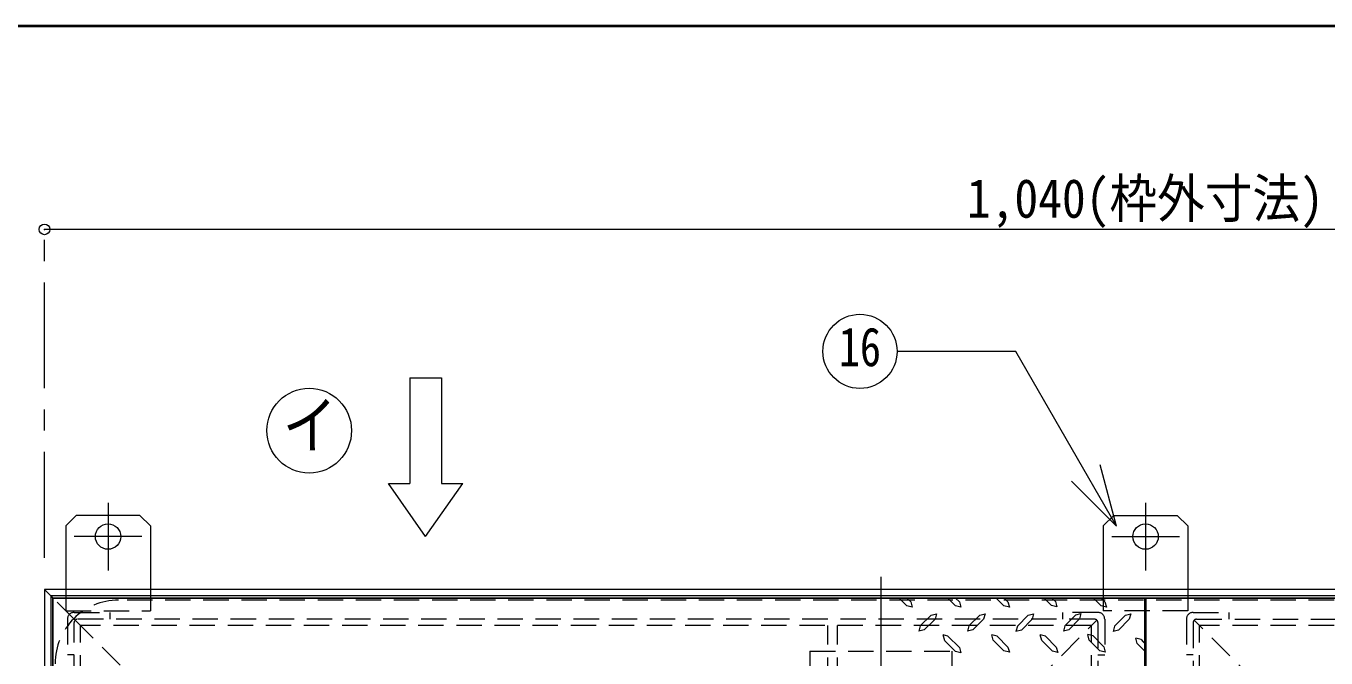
# Model space of a CAD drawing. Units: millimetres at full size, sheet at 1:10; details may follow other scales. Extents: x -2106 to 1944, y -1394 to 1416.
# Drawn here: x -1774 to -1160, y 1118 to 1416 of the extents above; entities that cross this region are included whole.
import ezdxf
from ezdxf.enums import TextEntityAlignment as Align

# ---------------------------------------------------------------- set-up
doc = ezdxf.new("R2010")
doc.units = ezdxf.units.MM
doc.header["$LTSCALE"] = 10
doc.header["$PDMODE"] = 32
doc.header["$PDSIZE"] = 5
doc.linetypes.add('CHAIN1', pattern=[8, 5, -1, 1, -1])
doc.linetypes.add('DASHED1', pattern=[1.8, 1.2, -0.6])
doc.layers.add('0-0_ﾚｲﾔ1', color=4, linetype='Continuous', lineweight=9)
doc.styles.add('ＭＳ ゴシック', font='')
doc.styles.get('ＭＳ ゴシック').set_extended_font_data('MS Gothic')

msp = doc.modelspace()

# ---------------------------------------------------------------- linework, layer by layer
at = {"layer": '0-0_ﾚｲﾔ1', "color": 1, "lineweight": 40}
for p, q in [((1944.28, 1416.27), (-2105.72, 1416.27)), ((-1245.72, 855.27), (-1245.72, 1146.27))]:
    msp.add_line(p, q, dxfattribs=at)
at = {"layer": '0-0_ﾚｲﾔ1', "linetype": 'CHAIN1'}
for p, q in [((-1765.72, 1165.27), (-1765.72, 1320.27)), ((-1735.72, 1191.27), (-1735.72, 1159.27)), ((-1245.72, 1191.27), (-1245.72, 1159.27)), ((-1719.72, 1175.27), (-1751.72, 1175.27)), ((-1261.72, 1175.27), (-1229.72, 1175.27)), ((-1370.72, 1156.21), (-1370.72, 1033.21))]:
    msp.add_line(p, q, dxfattribs=at)
at = {"layer": '0-0_ﾚｲﾔ1'}
for p, q in [((-725.72, 1320.27), (-1765.72, 1320.27)), ((-1755.72, 1180.27), (-1750.72, 1185.27)), ((-1720.72, 1185.27), (-1750.72, 1185.27)), ((-1720.72, 1185.27), (-1715.72, 1180.27)), ((-1260.72, 1185.27), (-1265.72, 1180.27)), ((-1260.72, 1185.27), (-1230.72, 1185.27)), ((-1225.72, 1180.27), (-1230.72, 1185.27)), ((-1755.72, 1180.27), (-1755.72, 1150.27)), ((-1715.72, 1180.27), (-1715.72, 1150.27)), ((-1265.72, 1180.27), (-1265.72, 1150.27)), ((-1225.72, 1180.27), (-1225.72, 1150.27)), ((-1762.72, 1147.27), (-1761.72, 1146.27)), ((-1362.12, 1146.27), (-1358.5, 1142.66)), ((-1355.93, 1142.01), (-1358.5, 1142.66)), ((-1358.42, 1146.27), (-1356.65, 1144.5)), ((-1356.65, 1144.5), (-1355.93, 1142.01)), ((-1339.14, 1146.27), (-1335.52, 1142.66)), ((-1332.95, 1142.01), (-1335.52, 1142.66)), ((-1335.44, 1146.27), (-1333.67, 1144.5)), ((-1333.67, 1144.5), (-1332.95, 1142.01)), ((-1316.23, 1146.27), (-1312.62, 1142.66)), ((-1310.05, 1141.93), (-1312.62, 1142.66)), ((-1312.46, 1146.27), (-1310.69, 1144.5)), ((-1310.69, 1144.5), (-1310.05, 1141.93)), ((-1293.6, 1146.27), (-1290.2, 1142.74)), ((-1287.63, 1142.09), (-1290.2, 1142.74)), ((-1289.96, 1146.27), (-1288.27, 1144.59)), ((-1288.27, 1144.59), (-1287.63, 1142.09)), ((-1270.35, 1146.27), (-1266.73, 1142.66)), ((-1264.16, 1141.93), (-1266.73, 1142.66)), ((-1266.65, 1146.27), (-1264.89, 1144.5)), ((-1264.89, 1144.5), (-1264.16, 1141.93)), ((-1350.22, 1131.25), (-1345.16, 1136.31)), ((-1327.24, 1131.25), (-1322.18, 1136.31)), ((-1304.34, 1131.17), (-1299.28, 1136.23)), ((-1281.92, 1131.33), (-1276.86, 1136.39)), ((-1258.46, 1131.17), (-1253.39, 1136.23)), ((-1352.15, 1133.09), (-1352.8, 1130.6)), ((-1350.22, 1131.25), (-1352.8, 1130.6)), ((-1329.17, 1133.09), (-1329.81, 1130.6)), ((-1327.24, 1131.25), (-1329.81, 1130.6)), ((-1306.27, 1133.01), (-1306.91, 1130.52)), ((-1304.34, 1131.17), (-1306.91, 1130.52)), ((-1283.85, 1133.17), (-1284.49, 1130.68)), ((-1281.92, 1131.33), (-1284.49, 1130.68)), ((-1260.39, 1133.01), (-1261.03, 1130.52)), ((-1258.46, 1131.17), (-1261.03, 1130.52)), ((-1339.09, 1128.34), (-1341.31, 1128.92)), ((-1340.59, 1126.06), (-1341.31, 1128.92)), ((-1340.59, 1126.06), (-1335.52, 1120.99)), ((-1339.09, 1128.34), (-1333.67, 1122.84)), ((-1338.73, 1127.98), (-1338.97, 1128.04)), ((-1317.68, 1126.34), (-1318.32, 1128.92)), ((-1315.83, 1128.27), (-1318.32, 1128.92)), ((-1317.68, 1126.34), (-1312.62, 1121.28)), ((-1315.83, 1128.27), (-1310.77, 1123.13)), ((-1294.78, 1126.26), (-1295.42, 1128.84)), ((-1292.93, 1128.19), (-1295.42, 1128.84)), ((-1294.78, 1126.26), (-1289.72, 1121.2)), ((-1292.93, 1128.19), (-1287.87, 1123.05)), ((-1272.36, 1126.42), (-1273, 1129)), ((-1270.51, 1128.35), (-1273, 1129)), ((-1272.36, 1126.42), (-1267.3, 1121.36)), ((-1270.51, 1128.35), (-1265.45, 1123.21)), ((-1247.77, 1126.67), (-1250.34, 1127.31)), ((-1249.62, 1124.74), (-1250.34, 1127.31)), ((-1249.62, 1124.74), (-1245.72, 1120.84)), ((-1247.77, 1126.67), (-1245.72, 1124.32)), ((-1332.95, 1120.35), (-1335.52, 1120.99)), ((-1333.67, 1122.84), (-1332.95, 1120.35)), ((-1310.05, 1120.64), (-1312.62, 1121.28)), ((-1310.77, 1123.13), (-1310.05, 1120.64)), ((-1287.14, 1120.56), (-1289.72, 1121.2)), ((-1287.87, 1123.05), (-1287.14, 1120.56)), ((-1264.72, 1120.72), (-1267.3, 1121.36)), ((-1265.45, 1123.21), (-1264.72, 1120.72))]:
    msp.add_line(p, q, dxfattribs=at)
at = {"layer": '0-0_ﾚｲﾔ1', "color": 7, "lineweight": 18}
for p, q in [((-1307.04, 1262.69), (-1363.11, 1262.69)), ((-1259.42, 1180.22), (-1307.04, 1262.69)), ((-1593.22, 1250.27), (-1578.22, 1250.27)), ((-1593.22, 1250.27), (-1593.22, 1200.27)), ((-1259.42, 1180.22), (-1267.19, 1209.19)), ((-1585.72, 1175.27), (-1603.22, 1200.27)), ((-1603.22, 1200.27), (-1593.22, 1200.27)), ((-1585.72, 1175.27), (-1568.22, 1200.27)), ((-1259.42, 1180.22), (-1280.63, 1201.43)), ((-1762.72, 1147.27), (-1765.72, 1150.27)), ((-725.72, 1150.27), (-1765.72, 1150.27)), ((-1765.72, 1150.27), (-1765.72, 855.27)), ((-728.72, 1147.27), (-1762.72, 1147.27)), ((-1762.72, 1147.27), (-1762.72, 855.27))]:
    msp.add_line(p, q, dxfattribs=at)
at = {"layer": '0-0_ﾚｲﾔ1', "linetype": 'DASHED1'}
for p, q in [((-1755.72, 1150.27), (-1755.72, 1140.27)), ((-1715.72, 1150.27), (-1715.72, 1140.27)), ((-1265.72, 1150.27), (-1265.72, 1140.27)), ((-1225.72, 1150.27), (-1225.72, 1140.27)), ((-1751.25, 1135.8), (-1761.72, 1146.27)), ((-760.72, 1145.27), (-1730.72, 1145.27)), ((-1755.72, 1140.27), (-1715.72, 1140.27)), ((-1754.92, 1136.27), (-1754.92, 1119.47)), ((-1751.72, 1139.47), (-1734.92, 1139.47)), ((-1734.92, 1139.47), (-1734.92, 1136.27)), ((-1285.02, 1139.47), (-1285.02, 1136.27)), ((-1268.22, 1139.47), (-1285.02, 1139.47)), ((-1225.72, 1140.27), (-1265.72, 1140.27)), ((-1265.02, 1136.27), (-1265.02, 1119.47)), ((-1226.42, 1136.27), (-1226.42, 1119.47)), ((-1223.22, 1139.47), (-1206.42, 1139.47)), ((-1206.42, 1139.47), (-1206.42, 1136.27)), ((-1271.22, 1133.27), (-1748.72, 1133.27)), ((-1748.72, 855.27), (-1748.72, 1133.27)), ((-1395.72, 1106.27), (-1395.72, 1133.27)), ((-1391.22, 1106.27), (-1391.22, 1133.27)), ((-1271.22, 855.27), (-1271.22, 1133.27)), ((-742.72, 1133.27), (-1220.22, 1133.27)), ((-1220.22, 855.27), (-1220.22, 1133.27)), ((-1751.72, 1119.47), (-1754.92, 1119.47)), ((-1404.22, 1121.21), (-1337.22, 1121.21)), ((-1404.22, 1121.21), (-1404.22, 1068.21)), ((-1337.22, 1121.21), (-1337.22, 1068.21)), ((-1268.22, 1119.47), (-1265.02, 1119.47)), ((-1223.22, 1119.47), (-1226.42, 1119.47))]:
    msp.add_line(p, q, dxfattribs=at)
at = {"layer": '0-0_ﾚｲﾔ1', "color": 5, "lineweight": 25}
for p in [(-729.72, 1146.27), (-1761.72, 855.27)]:
    msp.add_line(p, (-1761.72, 1146.27), dxfattribs=at)
at = {"layer": '0-0_ﾚｲﾔ1', "color": 7, "linetype": 'DASHED1', "lineweight": 18}
for p, q in [((-1269.82, 1136.27), (-1750.12, 1136.27)), ((-1221.62, 1136.27), (-741.32, 1136.27)), ((-1751.72, 855.27), (-1751.72, 1134.67)), ((-1751.25, 1135.8), (-1721.72, 1106.27)), ((-1298.22, 1106.27), (-1268.69, 1135.8)), ((-1268.22, 1134.67), (-1268.22, 855.27)), ((-1223.22, 1134.67), (-1223.22, 855.27)), ((-1193.22, 1106.27), (-1222.75, 1135.8))]:
    msp.add_line(p, q, dxfattribs=at)
at = {"layer": '0-0_ﾚｲﾔ1', "color": 7, "lineweight": 18}
msp.add_lwpolyline([(-1578.22, 1250.27), (-1578.22, 1200.27), (-1568.22, 1200.27)], dxfattribs=at)
at = {"layer": '0-0_ﾚｲﾔ1'}
for points in [[(-1352.15, 1133.09), (-1347.01, 1138.24), (-1344.52, 1138.88), (-1345.16, 1136.31)], [(-1329.17, 1133.09), (-1324.03, 1138.24), (-1321.54, 1138.88), (-1322.18, 1136.31)], [(-1306.27, 1133.01), (-1301.13, 1138.16), (-1298.64, 1138.8), (-1299.28, 1136.23)], [(-1283.85, 1133.17), (-1278.71, 1138.32), (-1276.22, 1138.96), (-1276.86, 1136.39)], [(-1260.39, 1133.01), (-1255.24, 1138.16), (-1252.75, 1138.8), (-1253.39, 1136.23)]]:
    msp.add_lwpolyline(points, dxfattribs=at)
at = {"layer": '0-0_ﾚｲﾔ1', "color": 7, "lineweight": 18}
for centre, radius in [((-1380.61, 1262.69), 17.5), ((-1640.72, 1225.27), 20)]:
    msp.add_circle(centre, radius, dxfattribs=at)
at = {"layer": '0-0_ﾚｲﾔ1'}
for centre in [(-1735.72, 1175.27), (-1245.72, 1175.27)]:
    msp.add_circle(centre, 6, dxfattribs=at)
at = {"layer": '0-0_ﾚｲﾔ1', "linetype": 'DASHED1'}
for centre, radius, start, end in [((-1730.72, 1115.27), 30, 90, 180), ((-1751.72, 1136.27), 3.2, 90, 180), ((-1268.22, 1136.27), 3.2, 0, 90), ((-1223.22, 1136.27), 3.2, 90, 180)]:
    msp.add_arc(centre, radius, start, end, dxfattribs=at)
at = {"layer": '0-0_ﾚｲﾔ1', "color": 7, "linetype": 'DASHED1', "lineweight": 18}
for centre, start, end in [((-1750.12, 1134.67), 90, 180), ((-1269.82, 1134.67), 0, 90), ((-1221.62, 1134.67), 90, 180)]:
    msp.add_arc(centre, 1.6, start, end, dxfattribs=at)
at = {"layer": '0-0_ﾚｲﾔ1', "color": 1}
msp.add_point((-1765.72, 1320.27), dxfattribs=at)

# ---------------------------------------------------------------- texts
at = {"layer": '0-0_ﾚｲﾔ1', "color": 7, "style": 'ＭＳ ゴシック'}
for s, height, width, p in [('1,040(枠外寸法)', 18.33, 0.9, (-1330.1, 1320.27)), ('16', 18.33, 0.8, (-1390.61, 1250.19)), ('イ', 21.99, 0.85, (-1653.22, 1210.27))]:
    msp.add_text(s, height=height, dxfattribs=dict(at, width=width)).set_placement(p, align=Align.BOTTOM_LEFT)

doc.saveas('drawing.dxf')
